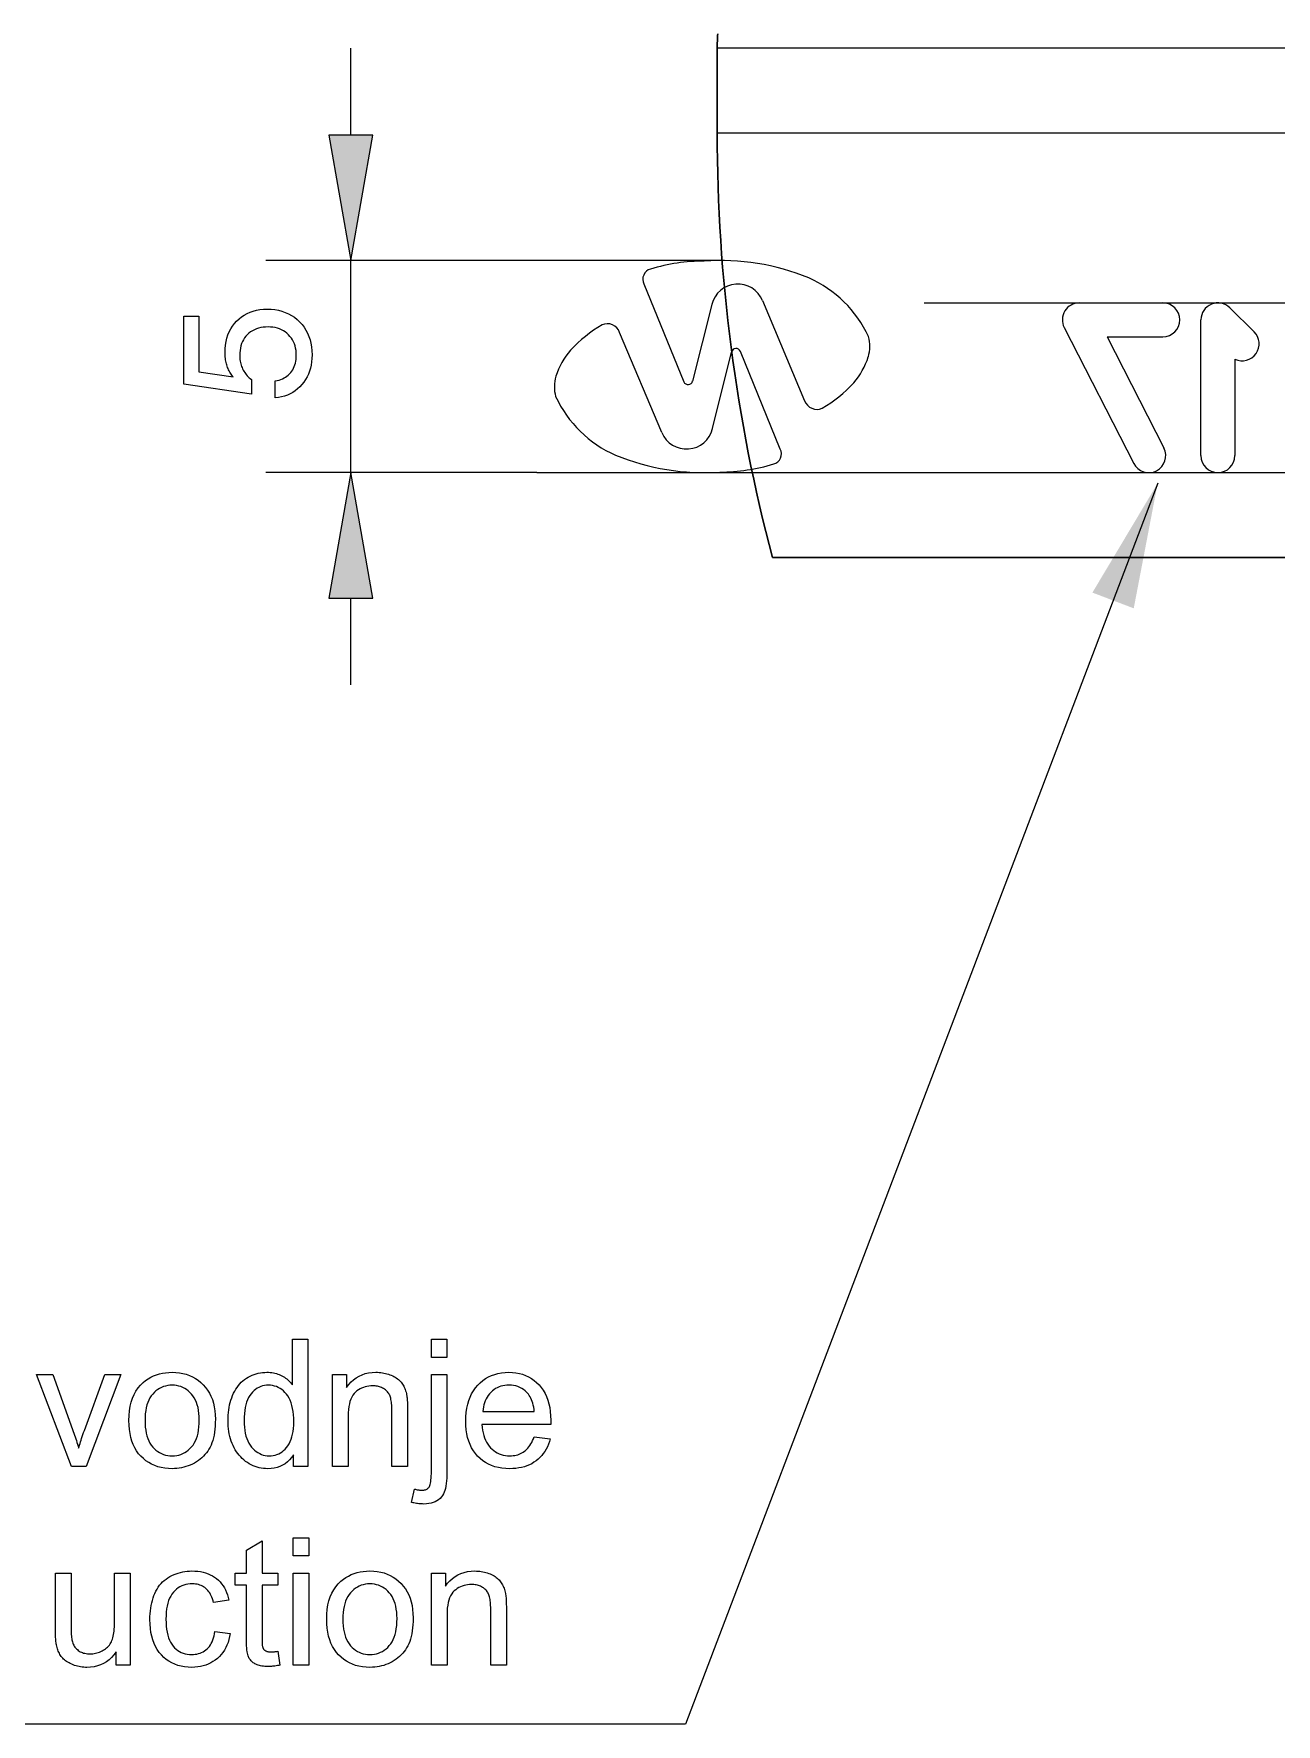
# Model space of a CAD drawing. Extents: x 0 to 419, y 0 to 420.
# Drawn here: x 179.52 to 208.8, y 105.19 to 145.03 of the extents above; entities that cross this region are included whole.
import ezdxf

# ---------------------------------------------------------------- set-up
doc = ezdxf.new("R2010")
doc.units = 0

msp = doc.modelspace()

# ---------------------------------------------------------------- linework, layer by layer
at = {"color": 7, "lineweight": 13, "ltscale": 0.051139}
for p, q in [((186.991, 142.639), (186.991, 144.685)), ((186.991, 129.685), (186.991, 131.73))]:
    msp.add_line(p, q, dxfattribs=at)
at = {"color": 7, "lineweight": 30, "ltscale": 0.05}
msp.add_line((195.626, 142.685), (195.626, 144.685), dxfattribs=at)
at = {"color": 7, "lineweight": 13}
for p, q in [((259.792, 144.685), (195.626, 144.685)), ((259.792, 142.685), (195.626, 142.685)), ((200.499, 138.685), (266.116, 138.685)), ((191.372, 134.685), (266.186, 134.685))]:
    msp.add_line(p, q, dxfattribs=at)
at = {"color": 7, "lineweight": 13, "ltscale": 0.267822}
msp.add_line((195.703, 139.685), (184.991, 139.685), dxfattribs=at)
at = {"color": 7, "lineweight": 13, "ltscale": 0.125}
msp.add_line((186.991, 134.685), (186.991, 139.685), dxfattribs=at)
at = {"color": 7, "lineweight": 13, "ltscale": 0.062229}
for p, q in [((193.899, 139.131), (194.84, 136.826)), ((197.113, 135.239), (196.172, 137.543))]:
    msp.add_line(p, q, dxfattribs=at)
at = {"color": 7, "lineweight": 13, "ltscale": 0.046473}
for p, q in [((195.498, 138.648), (195.046, 136.844)), ((195.514, 135.722), (195.966, 137.525))]:
    msp.add_line(p, q, dxfattribs=at)
at = {"color": 7, "lineweight": 13, "ltscale": 0.063986}
for p, q in [((196.693, 138.74), (197.686, 136.38)), ((194.319, 135.63), (193.326, 137.989))]:
    msp.add_line(p, q, dxfattribs=at)
at = {"color": 7, "lineweight": 13, "ltscale": 0.049184}
msp.add_line((204.159, 138.685), (206.126, 138.685), dxfattribs=at)
at = {"color": 7, "lineweight": 13, "ltscale": 0.08}
msp.add_line((207.026, 135.085), (207.026, 138.285), dxfattribs=at)
at = {"color": 7, "lineweight": 13, "ltscale": 0.020099}
msp.add_line((207.707, 138.569), (208.28, 138.005), dxfattribs=at)
at = {"color": 7, "lineweight": 13, "ltscale": 0.089871}
msp.add_line((203.803, 138.102), (205.441, 134.902), dxfattribs=at)
at = {"color": 7, "lineweight": 13, "ltscale": 0.073519}
msp.add_line((204.813, 137.885), (206.153, 135.267), dxfattribs=at)
at = {"color": 7, "lineweight": 13, "ltscale": 0.032832}
msp.add_line((204.813, 137.885), (206.126, 137.885), dxfattribs=at)
at = {"color": 7, "lineweight": 13, "ltscale": 0.056864}
msp.add_line((207.826, 137.359), (207.826, 135.085), dxfattribs=at)
at = {"color": 7, "lineweight": 13, "ltscale": 0.15954}
msp.add_line((191.372, 134.685), (184.991, 134.685), dxfattribs=at)
at = {"color": 7, "lineweight": 30}
msp.add_line((262.676, 132.685), (196.926, 132.685), dxfattribs=at)
at = {"color": 7, "lineweight": 13}
for points in [[(186.47, 142.639), (186.991, 139.685), (187.511, 142.639)], [(185.208, 136.448), (185.208, 136.848), (185.254, 136.856), (185.298, 136.867), (185.34, 136.881), (185.379, 136.896), (185.417, 136.915), (185.452, 136.935), (185.486, 136.959), (185.517, 136.984), (185.547, 137.012), (185.574, 137.043), (185.599, 137.076), (185.622, 137.11), (185.641, 137.146), (185.658, 137.184), (185.673, 137.224), (185.685, 137.266), (185.694, 137.309), (185.701, 137.354), (185.705, 137.4), (185.706, 137.449), (185.704, 137.508), (185.699, 137.565), (185.689, 137.619), (185.677, 137.671), (185.66, 137.721), (185.64, 137.768), (185.616, 137.813), (185.589, 137.856), (185.557, 137.896), (185.523, 137.934), (185.485, 137.969), (185.445, 138), (185.402, 138.027), (185.357, 138.051), (185.31, 138.071), (185.261, 138.088), (185.209, 138.101), (185.155, 138.11), (185.098, 138.115), (185.04, 138.117), (184.98, 138.115), (184.922, 138.11), (184.868, 138.101), (184.815, 138.088), (184.765, 138.072), (184.718, 138.052), (184.673, 138.028), (184.63, 138.001), (184.59, 137.97), (184.553, 137.936), (184.518, 137.898), (184.487, 137.858), (184.46, 137.816), (184.437, 137.771), (184.417, 137.724), (184.4, 137.674), (184.388, 137.621), (184.379, 137.566), (184.373, 137.509), (184.371, 137.449), (184.372, 137.414), (184.374, 137.38), (184.378, 137.347), (184.383, 137.314), (184.389, 137.282), (184.396, 137.25), (184.406, 137.219), (184.416, 137.189), (184.428, 137.159), (184.441, 137.13), (184.456, 137.101), (184.472, 137.073), (184.489, 137.046), (184.507, 137.02), (184.527, 136.994), (184.549, 136.969), (184.571, 136.945), (184.595, 136.922), (184.621, 136.899), (184.648, 136.878), (184.648, 136.534), (183.058, 136.77), (183.058, 138.372), (183.412, 138.372), (183.412, 137.059), (184.22, 136.939), (184.201, 136.961), (184.183, 136.983), (184.167, 137.007), (184.151, 137.031), (184.136, 137.056), (184.122, 137.082), (184.109, 137.108), (184.097, 137.136), (184.086, 137.164), (184.075, 137.193), (184.066, 137.222), (184.057, 137.252), (184.05, 137.283), (184.044, 137.314), (184.038, 137.346), (184.034, 137.378), (184.03, 137.411), (184.028, 137.444), (184.026, 137.478), (184.026, 137.512), (184.028, 137.603), (184.037, 137.69), (184.05, 137.773), (184.07, 137.853), (184.094, 137.929), (184.124, 138.001), (184.16, 138.07), (184.201, 138.136), (184.248, 138.197), (184.3, 138.255), (184.356, 138.309), (184.416, 138.357), (184.48, 138.399), (184.546, 138.435), (184.617, 138.466), (184.69, 138.492), (184.767, 138.511), (184.848, 138.525), (184.931, 138.534), (185.019, 138.537), (185.111, 138.534), (185.2, 138.525), (185.286, 138.51), (185.368, 138.489), (185.446, 138.462), (185.521, 138.429), (185.592, 138.391), (185.66, 138.346), (185.724, 138.295), (185.784, 138.238), (185.84, 138.177), (185.889, 138.112), (185.933, 138.043), (185.971, 137.971), (186.004, 137.895), (186.03, 137.816), (186.051, 137.732), (186.065, 137.646), (186.074, 137.555), (186.077, 137.462), (186.075, 137.378), (186.067, 137.298), (186.055, 137.22), (186.039, 137.146), (186.017, 137.074), (185.991, 137.005), (185.96, 136.939), (185.924, 136.876), (185.883, 136.816), (185.838, 136.758), (185.788, 136.705), (185.736, 136.657), (185.681, 136.613), (185.622, 136.575), (185.561, 136.541), (185.496, 136.512), (185.429, 136.489), (185.358, 136.47), (185.285, 136.456)], [(187.511, 131.73), (186.991, 134.685), (186.47, 131.73)], [(185.639, 111.262), (185.639, 111.537), (185.596, 111.475), (185.549, 111.42), (185.498, 111.372), (185.443, 111.33), (185.384, 111.294), (185.321, 111.265), (185.255, 111.242), (185.184, 111.226), (185.11, 111.217), (185.032, 111.213), (184.98, 111.215), (184.929, 111.219), (184.879, 111.226), (184.83, 111.236), (184.782, 111.249), (184.735, 111.265), (184.688, 111.284), (184.643, 111.305), (184.598, 111.329), (184.554, 111.357), (184.511, 111.386), (184.471, 111.418), (184.432, 111.453), (184.395, 111.489), (184.36, 111.528), (184.328, 111.569), (184.297, 111.613), (184.268, 111.659), (184.241, 111.706), (184.216, 111.757), (184.193, 111.809), (184.173, 111.862), (184.155, 111.918), (184.139, 111.974), (184.126, 112.033), (184.116, 112.092), (184.107, 112.154), (184.101, 112.217), (184.098, 112.281), (184.096, 112.347), (184.097, 112.412), (184.101, 112.475), (184.106, 112.537), (184.114, 112.598), (184.124, 112.657), (184.135, 112.716), (184.15, 112.773), (184.166, 112.829), (184.184, 112.884), (184.205, 112.937), (184.228, 112.989), (184.253, 113.038), (184.28, 113.085), (184.309, 113.13), (184.34, 113.172), (184.374, 113.211), (184.41, 113.248), (184.448, 113.282), (184.488, 113.314), (184.53, 113.344), (184.574, 113.37), (184.619, 113.394), (184.665, 113.416), (184.712, 113.434), (184.76, 113.45), (184.809, 113.462), (184.859, 113.472), (184.91, 113.479), (184.962, 113.483), (185.015, 113.485), (185.054, 113.484), (185.092, 113.482), (185.129, 113.477), (185.165, 113.472), (185.201, 113.464), (185.235, 113.455), (185.269, 113.444), (185.302, 113.432), (185.334, 113.418), (185.365, 113.402), (185.395, 113.385), (185.424, 113.367), (185.452, 113.348), (185.479, 113.328), (185.504, 113.307), (185.529, 113.284), (185.552, 113.261), (185.574, 113.237), (185.595, 113.212), (185.615, 113.186), (185.615, 114.262), (185.981, 114.262), (185.981, 111.262)], [(188.889, 113.835), (188.889, 114.262), (189.257, 114.262), (189.257, 113.835)], [(180.407, 111.262), (179.58, 113.436), (179.969, 113.436), (180.435, 112.134), (180.45, 112.092), (180.465, 112.049), (180.48, 112.006), (180.494, 111.963), (180.508, 111.919), (180.522, 111.875), (180.535, 111.831), (180.549, 111.787), (180.562, 111.742), (180.575, 111.696), (180.585, 111.731), (180.596, 111.768), (180.608, 111.806), (180.62, 111.845), (180.633, 111.886), (180.647, 111.928), (180.662, 111.971), (180.678, 112.016), (180.694, 112.062), (180.712, 112.11), (181.195, 113.436), (181.573, 113.436), (180.751, 111.262)], [(181.761, 112.349), (181.765, 112.467), (181.775, 112.578), (181.792, 112.683), (181.815, 112.782), (181.845, 112.875), (181.882, 112.961), (181.926, 113.041), (181.976, 113.115), (182.033, 113.182), (182.097, 113.243), (182.154, 113.289), (182.214, 113.33), (182.276, 113.367), (182.341, 113.398), (182.408, 113.424), (182.478, 113.446), (182.55, 113.463), (182.624, 113.475), (182.701, 113.482), (182.781, 113.485), (182.869, 113.482), (182.953, 113.473), (183.035, 113.458), (183.113, 113.438), (183.188, 113.411), (183.259, 113.379), (183.328, 113.341), (183.393, 113.297), (183.455, 113.247), (183.513, 113.191), (183.567, 113.13), (183.616, 113.065), (183.658, 112.995), (183.695, 112.92), (183.727, 112.842), (183.752, 112.758), (183.772, 112.67), (183.786, 112.578), (183.795, 112.481), (183.798, 112.38), (183.796, 112.298), (183.793, 112.219), (183.786, 112.144), (183.777, 112.073), (183.766, 112.005), (183.752, 111.941), (183.736, 111.88), (183.717, 111.823), (183.696, 111.77), (183.672, 111.72), (183.645, 111.673), (183.617, 111.628), (183.586, 111.585), (183.553, 111.545), (183.517, 111.506), (183.479, 111.47), (183.439, 111.436), (183.397, 111.404), (183.352, 111.374), (183.305, 111.346), (183.257, 111.321), (183.208, 111.299), (183.157, 111.279), (183.106, 111.261), (183.054, 111.247), (183.001, 111.235), (182.947, 111.225), (182.893, 111.219), (182.837, 111.215), (182.781, 111.213), (182.691, 111.216), (182.605, 111.225), (182.523, 111.24), (182.443, 111.26), (182.368, 111.287), (182.296, 111.319), (182.227, 111.357), (182.162, 111.401), (182.101, 111.45), (182.043, 111.506), (181.989, 111.567), (181.942, 111.633), (181.899, 111.705), (181.863, 111.781), (181.832, 111.863), (181.806, 111.95), (181.787, 112.042), (181.773, 112.139), (181.764, 112.242)], [(182.14, 112.349), (182.142, 112.268), (182.147, 112.191), (182.156, 112.118), (182.169, 112.049), (182.186, 111.984), (182.206, 111.924), (182.229, 111.867), (182.257, 111.815), (182.288, 111.768), (182.322, 111.724), (182.36, 111.684), (182.399, 111.649), (182.44, 111.618), (182.483, 111.591), (182.528, 111.568), (182.575, 111.549), (182.623, 111.535), (182.674, 111.525), (182.726, 111.518), (182.781, 111.516), (182.834, 111.518), (182.887, 111.525), (182.937, 111.535), (182.985, 111.55), (183.032, 111.568), (183.076, 111.591), (183.119, 111.619), (183.16, 111.65), (183.2, 111.685), (183.237, 111.725), (183.272, 111.769), (183.302, 111.817), (183.33, 111.87), (183.353, 111.927), (183.374, 111.988), (183.39, 112.054), (183.403, 112.124), (183.412, 112.199), (183.417, 112.278), (183.419, 112.361), (183.417, 112.44), (183.412, 112.515), (183.403, 112.586), (183.39, 112.653), (183.373, 112.716), (183.353, 112.775), (183.329, 112.83), (183.302, 112.881), (183.271, 112.929), (183.236, 112.972), (183.198, 113.012), (183.159, 113.047), (183.118, 113.078), (183.075, 113.105), (183.03, 113.128), (182.984, 113.147), (182.936, 113.161), (182.886, 113.172), (182.834, 113.178), (182.781, 113.18), (182.726, 113.178), (182.674, 113.172), (182.623, 113.161), (182.575, 113.147), (182.528, 113.128), (182.483, 113.106), (182.44, 113.079), (182.399, 113.048), (182.36, 113.013), (182.322, 112.973), (182.288, 112.93), (182.257, 112.882), (182.229, 112.83), (182.206, 112.774), (182.186, 112.714), (182.169, 112.649), (182.156, 112.581), (182.147, 112.508), (182.142, 112.43)], [(184.475, 112.347), (184.477, 112.266), (184.482, 112.189), (184.491, 112.116), (184.503, 112.047), (184.519, 111.982), (184.538, 111.922), (184.561, 111.866), (184.588, 111.814), (184.618, 111.766), (184.651, 111.723), (184.687, 111.684), (184.724, 111.649), (184.762, 111.618), (184.802, 111.591), (184.843, 111.568), (184.885, 111.549), (184.928, 111.535), (184.973, 111.524), (185.019, 111.518), (185.066, 111.516), (185.114, 111.518), (185.16, 111.524), (185.205, 111.534), (185.248, 111.548), (185.29, 111.566), (185.33, 111.587), (185.369, 111.613), (185.406, 111.643), (185.442, 111.676), (185.477, 111.714), (185.509, 111.755), (185.537, 111.801), (185.563, 111.851), (185.585, 111.905), (185.603, 111.963), (185.618, 112.025), (185.63, 112.092), (185.639, 112.163), (185.644, 112.237), (185.645, 112.316), (185.644, 112.403), (185.639, 112.485), (185.63, 112.563), (185.618, 112.635), (185.603, 112.703), (185.584, 112.766), (185.561, 112.825), (185.535, 112.878), (185.506, 112.927), (185.474, 112.971), (185.438, 113.011), (185.402, 113.046), (185.363, 113.078), (185.323, 113.105), (185.282, 113.128), (185.239, 113.147), (185.194, 113.161), (185.147, 113.172), (185.1, 113.178), (185.05, 113.18), (185.002, 113.178), (184.955, 113.172), (184.91, 113.162), (184.866, 113.148), (184.825, 113.13), (184.784, 113.108), (184.746, 113.082), (184.709, 113.052), (184.673, 113.018), (184.64, 112.979), (184.608, 112.937), (184.58, 112.89), (184.556, 112.838), (184.534, 112.782), (184.516, 112.721), (184.501, 112.655), (184.49, 112.585), (184.482, 112.511), (184.477, 112.431)], [(186.56, 111.262), (186.56, 113.436), (186.892, 113.436), (186.892, 113.127), (186.942, 113.195), (186.996, 113.256), (187.055, 113.309), (187.117, 113.356), (187.184, 113.395), (187.256, 113.428), (187.331, 113.453), (187.411, 113.471), (187.495, 113.481), (187.583, 113.485), (187.622, 113.484), (187.661, 113.482), (187.698, 113.479), (187.736, 113.474), (187.772, 113.467), (187.808, 113.459), (187.843, 113.45), (187.877, 113.44), (187.911, 113.428), (187.945, 113.414), (187.977, 113.4), (188.007, 113.384), (188.036, 113.368), (188.063, 113.351), (188.089, 113.333), (188.112, 113.314), (188.135, 113.294), (188.155, 113.273), (188.174, 113.252), (188.191, 113.229), (188.207, 113.206), (188.222, 113.181), (188.236, 113.156), (188.249, 113.131), (188.261, 113.104), (188.272, 113.076), (188.282, 113.048), (188.291, 113.018), (188.299, 112.988), (188.306, 112.957), (188.31, 112.935), (188.313, 112.91), (188.316, 112.882), (188.319, 112.85), (188.321, 112.816), (188.323, 112.779), (188.324, 112.738), (188.325, 112.695), (188.326, 112.648), (188.326, 112.599), (188.326, 111.262), (187.958, 111.262), (187.958, 112.584), (187.957, 112.628), (187.956, 112.67), (187.954, 112.709), (187.951, 112.746), (187.947, 112.781), (187.942, 112.814), (187.937, 112.844), (187.93, 112.872), (187.923, 112.898), (187.915, 112.921), (187.906, 112.943), (187.895, 112.964), (187.883, 112.984), (187.87, 113.003), (187.855, 113.021), (187.839, 113.039), (187.822, 113.055), (187.804, 113.071), (187.784, 113.085), (187.762, 113.099), (187.74, 113.112), (187.717, 113.123), (187.693, 113.133), (187.669, 113.142), (187.644, 113.149), (187.617, 113.155), (187.591, 113.16), (187.563, 113.163), (187.535, 113.165), (187.506, 113.166), (187.459, 113.164), (187.414, 113.16), (187.37, 113.152), (187.328, 113.142), (187.286, 113.128), (187.246, 113.112), (187.208, 113.092), (187.17, 113.07), (187.134, 113.045), (187.099, 113.016), (187.067, 112.984), (187.038, 112.946), (187.012, 112.902), (186.99, 112.854), (186.971, 112.8), (186.956, 112.74), (186.944, 112.676), (186.935, 112.606), (186.93, 112.53), (186.929, 112.449), (186.929, 111.262)], [(188.422, 110.419), (188.492, 110.732), (188.514, 110.727), (188.534, 110.722), (188.554, 110.718), (188.573, 110.714), (188.591, 110.711), (188.608, 110.708), (188.624, 110.706), (188.639, 110.705), (188.653, 110.704), (188.666, 110.704), (188.688, 110.705), (188.709, 110.707), (188.728, 110.711), (188.747, 110.716), (188.764, 110.722), (188.78, 110.731), (188.795, 110.74), (188.809, 110.752), (188.822, 110.764), (188.834, 110.779), (188.844, 110.796), (188.854, 110.817), (188.862, 110.843), (188.869, 110.874), (188.875, 110.909), (188.88, 110.949), (188.884, 110.993), (188.887, 111.041), (188.888, 111.094), (188.889, 111.152), (188.889, 113.436), (189.257, 113.436), (189.257, 111.144), (189.256, 111.066), (189.253, 110.993), (189.248, 110.925), (189.241, 110.862), (189.231, 110.804), (189.22, 110.75), (189.206, 110.702), (189.191, 110.658), (189.173, 110.619), (189.153, 110.585), (189.125, 110.546), (189.093, 110.511), (189.057, 110.481), (189.018, 110.454), (188.976, 110.432), (188.93, 110.413), (188.881, 110.399), (188.828, 110.389), (188.771, 110.383), (188.711, 110.38), (188.681, 110.381), (188.652, 110.382), (188.622, 110.384), (188.593, 110.387), (188.564, 110.39), (188.535, 110.394), (188.507, 110.4), (188.479, 110.405), (188.45, 110.412)], [(191.31, 111.962), (191.691, 111.915), (191.671, 111.85), (191.648, 111.788), (191.623, 111.729), (191.594, 111.672), (191.562, 111.619), (191.527, 111.569), (191.489, 111.521), (191.448, 111.477), (191.404, 111.436), (191.357, 111.398), (191.307, 111.363), (191.254, 111.331), (191.199, 111.304), (191.141, 111.28), (191.08, 111.259), (191.016, 111.243), (190.95, 111.23), (190.881, 111.221), (190.809, 111.215), (190.735, 111.213), (190.641, 111.216), (190.552, 111.225), (190.467, 111.24), (190.385, 111.26), (190.307, 111.287), (190.234, 111.319), (190.164, 111.357), (190.098, 111.401), (190.037, 111.451), (189.979, 111.507), (189.926, 111.568), (189.878, 111.634), (189.836, 111.704), (189.8, 111.78), (189.769, 111.86), (189.744, 111.945), (189.725, 112.034), (189.711, 112.128), (189.702, 112.227), (189.699, 112.331), (189.702, 112.438), (189.711, 112.54), (189.725, 112.638), (189.745, 112.73), (189.77, 112.818), (189.801, 112.9), (189.838, 112.978), (189.88, 113.051), (189.928, 113.119), (189.982, 113.182), (190.04, 113.24), (190.101, 113.291), (190.166, 113.336), (190.235, 113.376), (190.306, 113.409), (190.381, 113.436), (190.459, 113.458), (190.541, 113.473), (190.626, 113.482), (190.714, 113.485), (190.8, 113.482), (190.882, 113.473), (190.962, 113.458), (191.038, 113.437), (191.11, 113.411), (191.18, 113.378), (191.246, 113.339), (191.31, 113.295), (191.37, 113.245), (191.427, 113.188), (191.479, 113.126), (191.526, 113.06), (191.567, 112.988), (191.603, 112.912), (191.634, 112.831), (191.659, 112.745), (191.678, 112.654), (191.692, 112.559), (191.7, 112.458), (191.703, 112.353), (191.703, 112.346), (191.703, 112.339), (191.703, 112.331), (191.702, 112.322), (191.702, 112.312), (191.702, 112.302), (191.702, 112.291), (191.701, 112.28), (191.701, 112.268), (191.701, 112.255), (190.08, 112.255), (190.086, 112.185), (190.095, 112.118), (190.107, 112.055), (190.122, 111.995), (190.141, 111.939), (190.163, 111.886), (190.188, 111.836), (190.216, 111.789), (190.248, 111.746), (190.283, 111.707), (190.32, 111.67), (190.359, 111.638), (190.4, 111.609), (190.443, 111.585), (190.487, 111.564), (190.534, 111.547), (190.582, 111.533), (190.632, 111.524), (190.683, 111.518), (190.737, 111.516), (190.777, 111.517), (190.816, 111.52), (190.853, 111.526), (190.889, 111.533), (190.925, 111.543), (190.959, 111.555), (190.991, 111.568), (191.023, 111.584), (191.053, 111.602), (191.083, 111.623), (191.111, 111.645), (191.138, 111.67), (191.163, 111.698), (191.188, 111.728), (191.211, 111.761), (191.233, 111.796), (191.254, 111.834), (191.274, 111.874), (191.293, 111.917)], [(190.1, 112.558), (191.314, 112.558), (191.308, 112.611), (191.301, 112.662), (191.291, 112.71), (191.28, 112.755), (191.267, 112.798), (191.252, 112.838), (191.235, 112.875), (191.217, 112.909), (191.197, 112.94), (191.175, 112.969), (191.139, 113.01), (191.1, 113.046), (191.06, 113.078), (191.017, 113.105), (190.973, 113.129), (190.926, 113.148), (190.877, 113.163), (190.826, 113.173), (190.774, 113.18), (190.718, 113.182), (190.669, 113.18), (190.62, 113.175), (190.574, 113.167), (190.528, 113.155), (190.485, 113.14), (190.443, 113.121), (190.403, 113.099), (190.364, 113.073), (190.327, 113.044), (190.292, 113.012), (190.259, 112.977), (190.229, 112.94), (190.202, 112.9), (190.178, 112.858), (190.158, 112.814), (190.14, 112.767), (190.125, 112.718), (190.114, 112.667), (190.106, 112.614)], [(185.63, 109.157), (185.63, 109.58), (185.999, 109.58), (185.999, 109.157)], [(185.268, 106.91), (185.321, 106.584), (185.29, 106.578), (185.26, 106.573), (185.231, 106.568), (185.202, 106.563), (185.174, 106.56), (185.146, 106.557), (185.119, 106.555), (185.093, 106.553), (185.068, 106.552), (185.043, 106.552), (185.004, 106.552), (184.966, 106.554), (184.931, 106.557), (184.897, 106.562), (184.865, 106.568), (184.835, 106.575), (184.806, 106.583), (184.78, 106.592), (184.755, 106.603), (184.732, 106.615), (184.71, 106.628), (184.69, 106.642), (184.671, 106.657), (184.654, 106.672), (184.638, 106.689), (184.623, 106.706), (184.609, 106.724), (184.597, 106.742), (184.586, 106.762), (184.576, 106.782), (184.568, 106.805), (184.56, 106.832), (184.553, 106.864), (184.547, 106.901), (184.542, 106.942), (184.538, 106.988), (184.535, 107.038), (184.533, 107.093), (184.532, 107.153), (184.531, 107.217), (184.531, 108.467), (184.261, 108.467), (184.261, 108.754), (184.531, 108.754), (184.531, 109.292), (184.898, 109.513), (184.898, 108.754), (185.268, 108.754), (185.268, 108.467), (184.898, 108.467), (184.898, 107.196), (184.898, 107.166), (184.898, 107.138), (184.899, 107.112), (184.901, 107.088), (184.902, 107.067), (184.905, 107.048), (184.907, 107.031), (184.91, 107.016), (184.913, 107.004), (184.917, 106.994), (184.921, 106.985), (184.926, 106.976), (184.931, 106.968), (184.936, 106.961), (184.943, 106.953), (184.949, 106.946), (184.956, 106.94), (184.964, 106.933), (184.972, 106.928), (184.98, 106.922), (184.99, 106.917), (185, 106.913), (185.01, 106.909), (185.022, 106.905), (185.034, 106.902), (185.047, 106.9), (185.061, 106.898), (185.075, 106.897), (185.09, 106.896), (185.106, 106.895), (185.119, 106.896), (185.132, 106.896), (185.147, 106.897), (185.162, 106.898), (185.177, 106.899), (185.194, 106.901), (185.211, 106.903), (185.229, 106.905), (185.248, 106.907)], [(181.462, 106.58), (181.462, 106.9), (181.409, 106.83), (181.353, 106.767), (181.293, 106.712), (181.23, 106.664), (181.162, 106.623), (181.092, 106.59), (181.017, 106.564), (180.939, 106.546), (180.857, 106.535), (180.772, 106.531), (180.734, 106.532), (180.696, 106.534), (180.659, 106.538), (180.622, 106.543), (180.586, 106.55), (180.55, 106.558), (180.515, 106.567), (180.481, 106.578), (180.447, 106.591), (180.413, 106.605), (180.38, 106.62), (180.35, 106.636), (180.321, 106.653), (180.293, 106.67), (180.268, 106.688), (180.244, 106.707), (180.222, 106.727), (180.201, 106.747), (180.182, 106.768), (180.165, 106.79), (180.15, 106.813), (180.135, 106.837), (180.121, 106.862), (180.108, 106.887), (180.096, 106.914), (180.086, 106.942), (180.076, 106.971), (180.067, 107.001), (180.059, 107.031), (180.052, 107.063), (180.047, 107.086), (180.044, 107.112), (180.04, 107.14), (180.037, 107.17), (180.035, 107.203), (180.033, 107.239), (180.031, 107.277), (180.03, 107.318), (180.029, 107.361), (180.029, 107.407), (180.029, 108.754), (180.398, 108.754), (180.398, 107.548), (180.398, 107.492), (180.398, 107.44), (180.4, 107.392), (180.401, 107.348), (180.403, 107.307), (180.406, 107.27), (180.409, 107.237), (180.412, 107.207), (180.416, 107.181), (180.42, 107.159), (180.428, 107.131), (180.437, 107.104), (180.448, 107.078), (180.46, 107.053), (180.474, 107.03), (180.49, 107.008), (180.507, 106.987), (180.525, 106.967), (180.546, 106.949), (180.567, 106.931), (180.59, 106.916), (180.615, 106.901), (180.64, 106.889), (180.666, 106.878), (180.693, 106.869), (180.722, 106.862), (180.751, 106.856), (180.782, 106.852), (180.813, 106.849), (180.846, 106.848), (180.879, 106.849), (180.911, 106.852), (180.943, 106.856), (180.975, 106.862), (181.006, 106.87), (181.037, 106.879), (181.068, 106.89), (181.098, 106.903), (181.127, 106.917), (181.157, 106.933), (181.185, 106.951), (181.211, 106.97), (181.236, 106.99), (181.259, 107.011), (181.281, 107.034), (181.301, 107.057), (181.319, 107.082), (181.335, 107.109), (181.349, 107.136), (181.362, 107.165), (181.374, 107.195), (181.384, 107.228), (181.393, 107.264), (181.401, 107.303), (181.408, 107.344), (181.413, 107.388), (181.417, 107.434), (181.42, 107.483), (181.422, 107.535), (181.423, 107.589), (181.423, 108.754), (181.791, 108.754), (181.791, 106.58)], [(183.786, 107.376), (184.149, 107.329), (184.135, 107.256), (184.117, 107.186), (184.096, 107.119), (184.071, 107.056), (184.043, 106.996), (184.011, 106.939), (183.975, 106.885), (183.935, 106.834), (183.892, 106.787), (183.845, 106.743), (183.795, 106.703), (183.742, 106.667), (183.688, 106.635), (183.631, 106.607), (183.572, 106.584), (183.511, 106.565), (183.448, 106.55), (183.382, 106.54), (183.314, 106.533), (183.244, 106.531), (183.157, 106.534), (183.073, 106.543), (182.992, 106.557), (182.915, 106.578), (182.842, 106.604), (182.772, 106.636), (182.705, 106.674), (182.642, 106.718), (182.583, 106.767), (182.527, 106.823), (182.475, 106.884), (182.429, 106.95), (182.389, 107.021), (182.353, 107.097), (182.323, 107.178), (182.299, 107.264), (182.28, 107.355), (182.267, 107.451), (182.258, 107.552), (182.256, 107.659), (182.257, 107.728), (182.26, 107.796), (182.266, 107.862), (182.274, 107.926), (182.285, 107.989), (182.298, 108.049), (182.313, 108.108), (182.33, 108.166), (182.35, 108.221), (182.372, 108.275), (182.397, 108.326), (182.424, 108.375), (182.453, 108.421), (182.485, 108.465), (182.519, 108.506), (182.556, 108.544), (182.595, 108.58), (182.637, 108.613), (182.681, 108.643), (182.727, 108.671), (182.775, 108.696), (182.824, 108.718), (182.874, 108.738), (182.925, 108.755), (182.976, 108.77), (183.029, 108.782), (183.082, 108.791), (183.136, 108.797), (183.19, 108.801), (183.246, 108.803), (183.316, 108.801), (183.383, 108.796), (183.447, 108.787), (183.509, 108.774), (183.568, 108.758), (183.625, 108.738), (183.679, 108.715), (183.73, 108.688), (183.779, 108.658), (183.825, 108.624), (183.869, 108.586), (183.909, 108.546), (183.946, 108.503), (183.979, 108.456), (184.01, 108.407), (184.037, 108.355), (184.061, 108.299), (184.082, 108.241), (184.099, 108.18), (184.114, 108.115), (183.756, 108.06), (183.745, 108.103), (183.732, 108.143), (183.718, 108.182), (183.702, 108.218), (183.685, 108.252), (183.666, 108.284), (183.645, 108.313), (183.623, 108.341), (183.6, 108.366), (183.575, 108.389), (183.548, 108.41), (183.52, 108.429), (183.492, 108.446), (183.462, 108.46), (183.431, 108.472), (183.399, 108.482), (183.366, 108.49), (183.332, 108.495), (183.297, 108.499), (183.26, 108.5), (183.206, 108.498), (183.153, 108.492), (183.103, 108.482), (183.054, 108.468), (183.008, 108.45), (182.964, 108.428), (182.922, 108.402), (182.882, 108.372), (182.844, 108.338), (182.808, 108.3), (182.775, 108.258), (182.746, 108.211), (182.719, 108.16), (182.697, 108.104), (182.678, 108.043), (182.662, 107.977), (182.65, 107.907), (182.641, 107.832), (182.636, 107.753), (182.634, 107.669), (182.636, 107.584), (182.641, 107.503), (182.649, 107.428), (182.661, 107.357), (182.676, 107.291), (182.695, 107.23), (182.716, 107.173), (182.742, 107.122), (182.77, 107.075), (182.802, 107.033), (182.837, 106.995), (182.873, 106.961), (182.912, 106.931), (182.953, 106.906), (182.995, 106.884), (183.04, 106.866), (183.087, 106.852), (183.136, 106.842), (183.187, 106.836), (183.24, 106.834), (183.283, 106.835), (183.324, 106.839), (183.364, 106.846), (183.402, 106.855), (183.439, 106.867), (183.474, 106.882), (183.509, 106.899), (183.541, 106.919), (183.572, 106.942), (183.602, 106.967), (183.63, 106.995), (183.656, 107.026), (183.68, 107.06), (183.701, 107.096), (183.721, 107.136), (183.738, 107.178), (183.753, 107.224), (183.767, 107.272), (183.778, 107.323)], [(185.63, 106.58), (185.63, 108.754), (185.999, 108.754), (185.999, 106.58)], [(186.422, 107.667), (186.425, 107.785), (186.436, 107.896), (186.452, 108.001), (186.476, 108.1), (186.506, 108.192), (186.543, 108.279), (186.587, 108.359), (186.637, 108.432), (186.694, 108.5), (186.758, 108.561), (186.815, 108.607), (186.875, 108.648), (186.937, 108.684), (187.002, 108.716), (187.069, 108.742), (187.138, 108.764), (187.21, 108.781), (187.285, 108.793), (187.362, 108.8), (187.441, 108.803), (187.529, 108.8), (187.614, 108.791), (187.695, 108.776), (187.774, 108.756), (187.848, 108.729), (187.92, 108.697), (187.988, 108.659), (188.053, 108.615), (188.115, 108.565), (188.174, 108.509), (188.228, 108.448), (188.276, 108.383), (188.319, 108.313), (188.356, 108.238), (188.387, 108.159), (188.413, 108.076), (188.433, 107.988), (188.447, 107.896), (188.455, 107.799), (188.458, 107.698), (188.457, 107.616), (188.453, 107.537), (188.447, 107.462), (188.438, 107.391), (188.427, 107.323), (188.413, 107.259), (188.397, 107.198), (188.378, 107.141), (188.356, 107.088), (188.332, 107.038), (188.306, 106.991), (188.277, 106.946), (188.247, 106.903), (188.213, 106.863), (188.178, 106.824), (188.14, 106.788), (188.1, 106.754), (188.058, 106.722), (188.013, 106.692), (187.966, 106.664), (187.918, 106.639), (187.868, 106.616), (187.818, 106.596), (187.767, 106.579), (187.715, 106.564), (187.662, 106.553), (187.608, 106.543), (187.553, 106.537), (187.498, 106.533), (187.441, 106.531), (187.352, 106.534), (187.266, 106.543), (187.183, 106.558), (187.104, 106.578), (187.029, 106.604), (186.957, 106.637), (186.888, 106.675), (186.823, 106.719), (186.762, 106.768), (186.703, 106.824), (186.65, 106.885), (186.602, 106.951), (186.56, 107.023), (186.523, 107.099), (186.492, 107.181), (186.467, 107.268), (186.447, 107.36), (186.433, 107.457), (186.425, 107.559)], [(188.89, 106.58), (188.89, 108.754), (189.222, 108.754), (189.222, 108.445), (189.272, 108.513), (189.326, 108.574), (189.384, 108.627), (189.447, 108.674), (189.514, 108.713), (189.585, 108.745), (189.661, 108.77), (189.741, 108.788), (189.825, 108.799), (189.913, 108.803), (189.952, 108.802), (189.991, 108.8), (190.028, 108.796), (190.065, 108.791), (190.102, 108.785), (190.138, 108.777), (190.173, 108.768), (190.207, 108.758), (190.241, 108.746), (190.274, 108.732), (190.307, 108.718), (190.337, 108.702), (190.366, 108.686), (190.393, 108.669), (190.418, 108.651), (190.442, 108.632), (190.464, 108.612), (190.485, 108.591), (190.504, 108.569), (190.521, 108.547), (190.537, 108.524), (190.552, 108.499), (190.566, 108.474), (190.579, 108.448), (190.591, 108.422), (190.602, 108.394), (190.612, 108.365), (190.621, 108.336), (190.629, 108.306), (190.636, 108.275), (190.639, 108.253), (190.643, 108.228), (190.646, 108.2), (190.649, 108.168), (190.651, 108.134), (190.653, 108.097), (190.654, 108.056), (190.655, 108.013), (190.656, 107.966), (190.656, 107.917), (190.656, 106.58), (190.288, 106.58), (190.288, 107.902), (190.287, 107.946), (190.286, 107.988), (190.284, 108.027), (190.281, 108.064), (190.277, 108.099), (190.272, 108.132), (190.267, 108.162), (190.26, 108.19), (190.253, 108.216), (190.245, 108.239), (190.235, 108.261), (190.225, 108.282), (190.213, 108.302), (190.2, 108.321), (190.185, 108.339), (190.169, 108.357), (190.152, 108.373), (190.133, 108.389), (190.114, 108.403), (190.092, 108.417), (190.07, 108.43), (190.047, 108.441), (190.023, 108.451), (189.999, 108.46), (189.973, 108.467), (189.947, 108.473), (189.92, 108.478), (189.893, 108.481), (189.865, 108.483), (189.835, 108.483), (189.789, 108.482), (189.744, 108.478), (189.7, 108.47), (189.658, 108.46), (189.616, 108.446), (189.576, 108.43), (189.538, 108.41), (189.5, 108.388), (189.464, 108.362), (189.429, 108.334), (189.397, 108.302), (189.368, 108.264), (189.342, 108.22), (189.32, 108.172), (189.301, 108.118), (189.286, 108.058), (189.274, 107.994), (189.265, 107.924), (189.26, 107.848), (189.258, 107.767), (189.258, 106.58)], [(186.801, 107.667), (186.803, 107.586), (186.808, 107.508), (186.817, 107.435), (186.83, 107.367), (186.846, 107.302), (186.866, 107.242), (186.89, 107.185), (186.917, 107.133), (186.948, 107.085), (186.983, 107.042), (187.02, 107.002), (187.059, 106.967), (187.101, 106.936), (187.144, 106.909), (187.188, 106.886), (187.235, 106.867), (187.284, 106.853), (187.334, 106.842), (187.387, 106.836), (187.441, 106.834), (187.495, 106.836), (187.547, 106.842), (187.597, 106.853), (187.646, 106.868), (187.692, 106.886), (187.737, 106.909), (187.78, 106.936), (187.821, 106.968), (187.86, 107.003), (187.898, 107.043), (187.932, 107.087), (187.963, 107.135), (187.99, 107.188), (188.014, 107.245), (188.034, 107.306), (188.051, 107.372), (188.063, 107.442), (188.072, 107.517), (188.078, 107.596), (188.08, 107.679), (188.078, 107.758), (188.072, 107.833), (188.063, 107.904), (188.05, 107.971), (188.034, 108.034), (188.014, 108.093), (187.99, 108.148), (187.962, 108.199), (187.931, 108.247), (187.897, 108.29), (187.859, 108.33), (187.82, 108.365), (187.779, 108.396), (187.736, 108.423), (187.691, 108.446), (187.645, 108.465), (187.596, 108.479), (187.547, 108.49), (187.495, 108.496), (187.441, 108.498), (187.387, 108.496), (187.334, 108.49), (187.284, 108.479), (187.235, 108.465), (187.188, 108.446), (187.144, 108.423), (187.101, 108.397), (187.059, 108.366), (187.02, 108.33), (186.983, 108.291), (186.948, 108.248), (186.917, 108.2), (186.89, 108.148), (186.866, 108.092), (186.846, 108.032), (186.83, 107.967), (186.817, 107.898), (186.808, 107.826), (186.803, 107.748)]]:
    msp.add_lwpolyline(points, close=True, dxfattribs=at)
msp.add_lwpolyline([(206.006, 134.434), (194.877, 105.192), (155.764, 105.192)], dxfattribs=at)
at = {"color": 7, "lineweight": 30}
for centre, radius, start, end in [((200.626, 144.685), 5, 176.0912, 179.9999), ((234.738, 142.685), 39.112, 180, 194.8138)]:
    msp.add_arc(centre, radius, start, end, dxfattribs=at)
at = {"color": 7, "lineweight": 13}
for centre, radius, start, end in [((194.118, 139.243), 0.246, 105.4545, 207.2461), ((195.341, 135.225), 4.446, 90.2491, 106.8441), ((195.703, 134.227), 5.457, 67.619, 94.0121), ((196.11, 138.499), 0.63, 22.4209, 166.3817), ((196.642, 136.696), 2.818, 25.0649, 66.1438), ((204.159, 138.285), 0.4, 90, 207.1056), ((206.126, 138.285), 0.4, 270, 90), ((207.426, 138.285), 0.4, 45.3984, 180), ((194.43, 135.51), 3.058, 119.7554, 137.6749), ((193.039, 137.889), 0.304, 19.1525, 114.7334), ((198.346, 137.665), 0.878, 343.3772, 14.8668), ((207.999, 137.72), 0.4, 244.4641, 45.3984), ((193.525, 136.407), 1.786, 139.3943, 162.1232), ((196.072, 137.502), 0.108, 22.0173, 168.0683), ((197.487, 137.962), 1.786, 319.3943, 342.1232), ((192.666, 136.704), 0.878, 163.3772, 194.8668), ((194.94, 136.867), 0.108, 202.0173, 348.0683), ((196.582, 138.859), 3.058, 299.7554, 317.6749), ((194.37, 137.673), 2.818, 205.0649, 246.1438), ((197.973, 136.48), 0.304, 199.1525, 294.7334), ((194.901, 135.87), 0.63, 202.4209, 346.3817), ((195.309, 140.142), 5.457, 247.619, 274.0121), ((196.894, 135.126), 0.246, 285.4545, 27.2461), ((205.797, 135.085), 0.4, 207.1056, 27.1056), ((207.426, 135.085), 0.4, 180, 360), ((195.671, 139.144), 4.446, 270.2491, 286.8441)]:
    msp.add_arc(centre, radius, start, end, dxfattribs=at)
for points in [[(186.47, 142.639), (186.991, 139.685), (186.47, 142.639), (187.511, 142.639)], [(187.511, 131.73), (186.991, 134.685), (187.511, 131.73), (186.47, 131.73)], [(205.442, 131.487), (206.006, 134.434), (204.468, 131.858)]]:
    msp.add_solid(points, dxfattribs=at)

doc.saveas('drawing.dxf')
